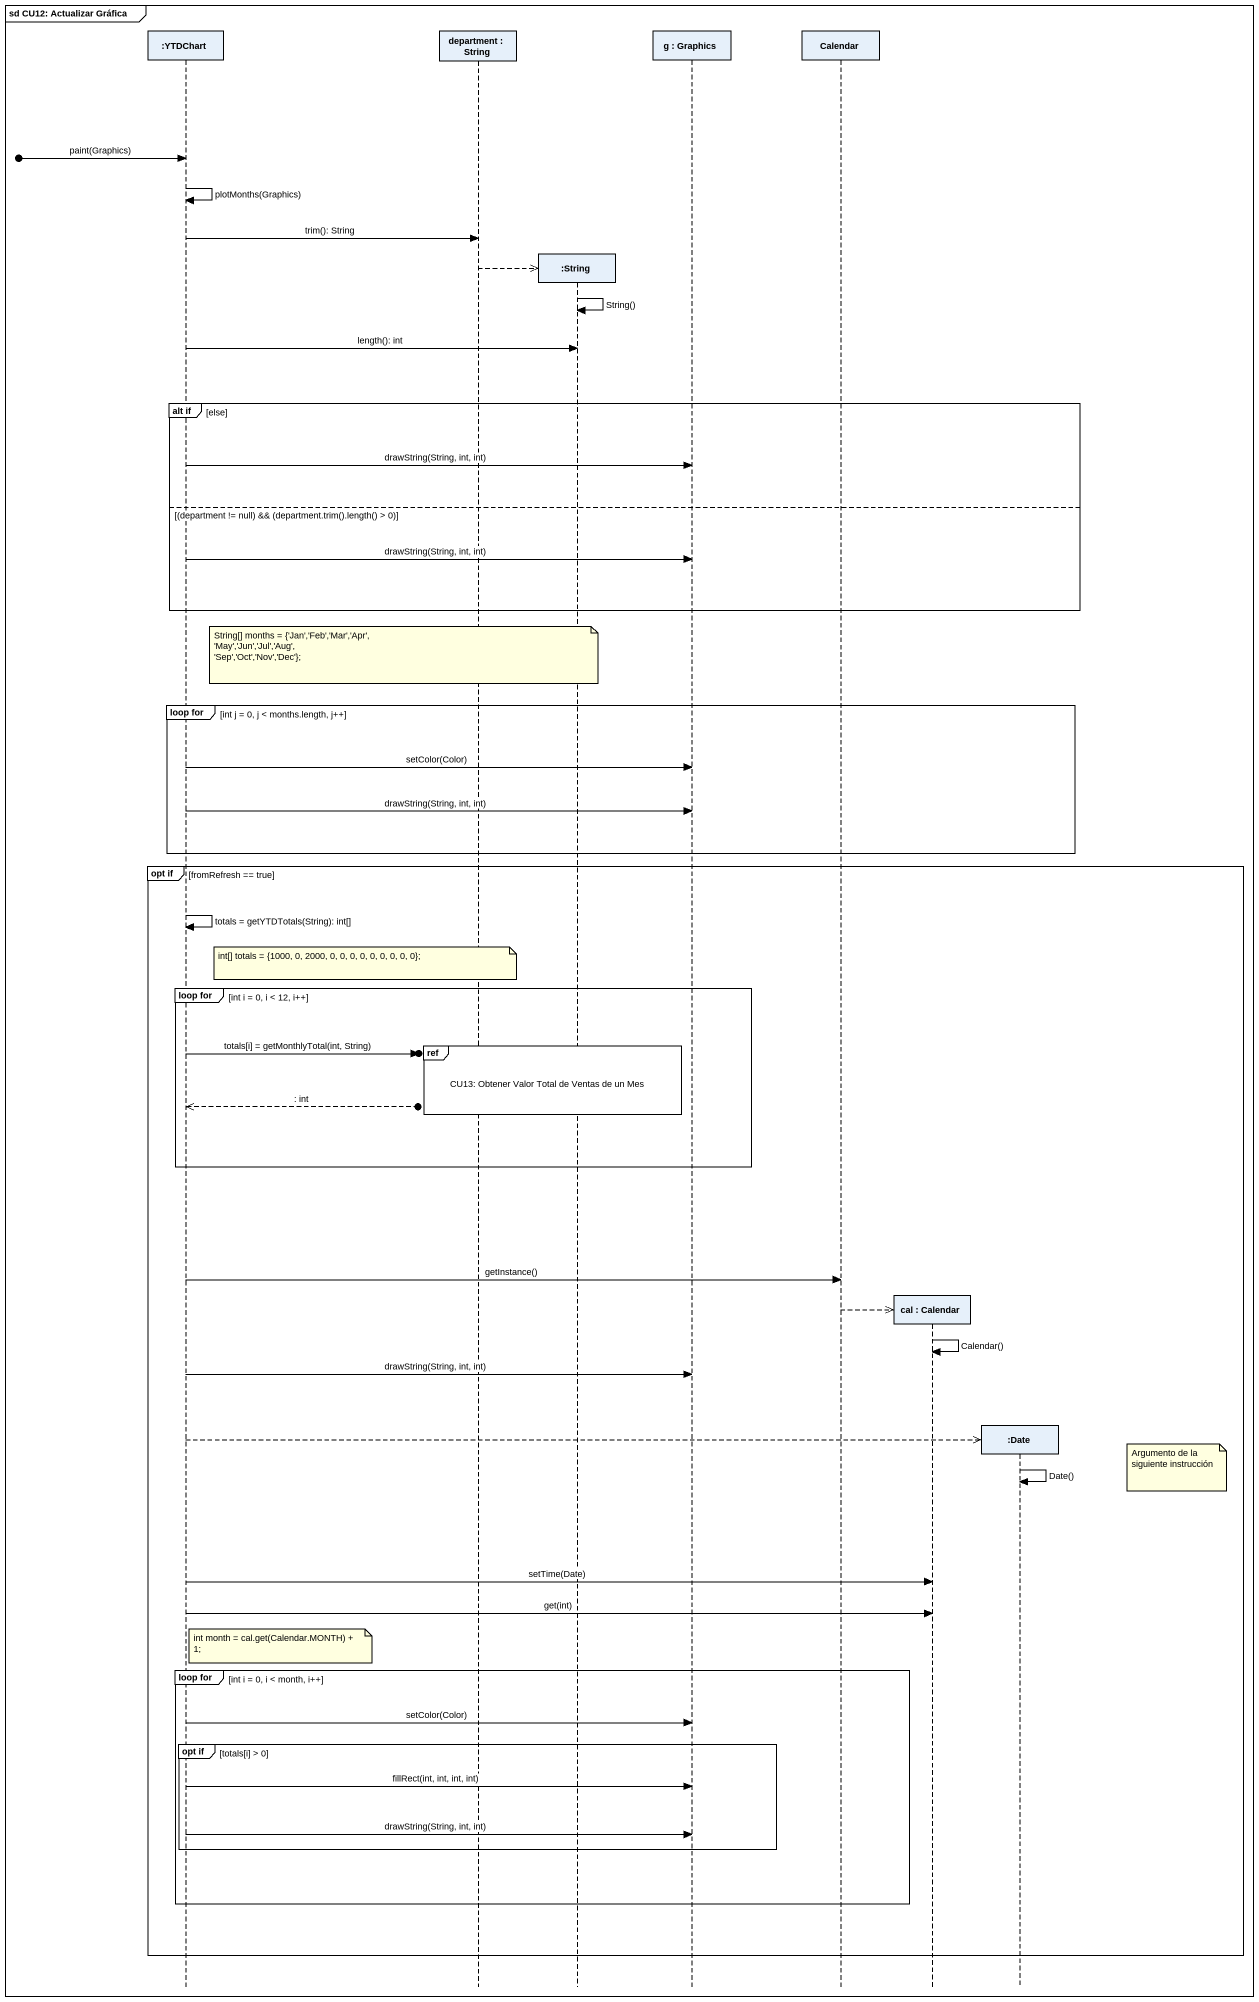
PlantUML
@startuml
mainframe sd CU12: Actualizar Gráfica
hide footbox
participant ":YTDChart" as YTDChart
participant "department : String" as department
participant ":String" as String
participant "g : Graphics" as g
participant Calendar
participant "cal : Calendar" as cal
participant ":Date" as Date

[o-> YTDChart : paint(Graphics)
YTDChart -> YTDChart : plotMonths(Graphics)
YTDChart -> department : trim(): String
department -->> String **
String -> String : String()
YTDChart -> String : length(): int
group alt if [else]
  YTDChart -> g : drawString(String, int, int)
else (department != null) && (department.trim().length() > 0)
  YTDChart -> g : drawString(String, int, int)
end
note over department
  String[] months = {'Jan','Feb','Mar','Apr',
  ~'May','Jun','Jul','Aug',
  ~'Sep','Oct','Nov','Dec'};
end note
group loop for [int j = 0, j < months.length, j++]
  YTDChart -> g : setColor(Color)
  YTDChart -> g : drawString(String, int, int)
end
group opt if [fromRefresh == true]
  YTDChart -> YTDChart : totals = getYTDTotals(String): int[]
  note over department : int[] totals = {1000, 0, 2000, 0, 0, 0, 0, 0, 0, 0, 0, 0};
  group loop for [int i = 0, i < 12, i++]
    ref over department, String : CU13: Obtener Valor Total de Ventas de un Mes
    YTDChart ->o] : totals[i] = getMonthlyTotal(int, String)
    YTDChart <<--o] : : int
  end
  YTDChart -> Calendar : getInstance()
  Calendar -->> cal **
  cal -> cal : Calendar()
  YTDChart -> g : drawString(String, int, int)
  YTDChart -->> Date **
  note right of Date : Argumento de la siguiente instrucción
  Date -> Date : Date()
  YTDChart -> cal : setTime(Date)
  YTDChart -> cal : get(int)
  note right of YTDChart : int month = cal.get(Calendar.MONTH) + 1;
  group loop for [int i = 0, i < month, i++]
    YTDChart -> g : setColor(Color)
    group opt if [totals[i] > 0]
      YTDChart -> g : fillRect(int, int, int, int)
      YTDChart -> g : drawString(String, int, int)
    end
  end
end
@enduml
